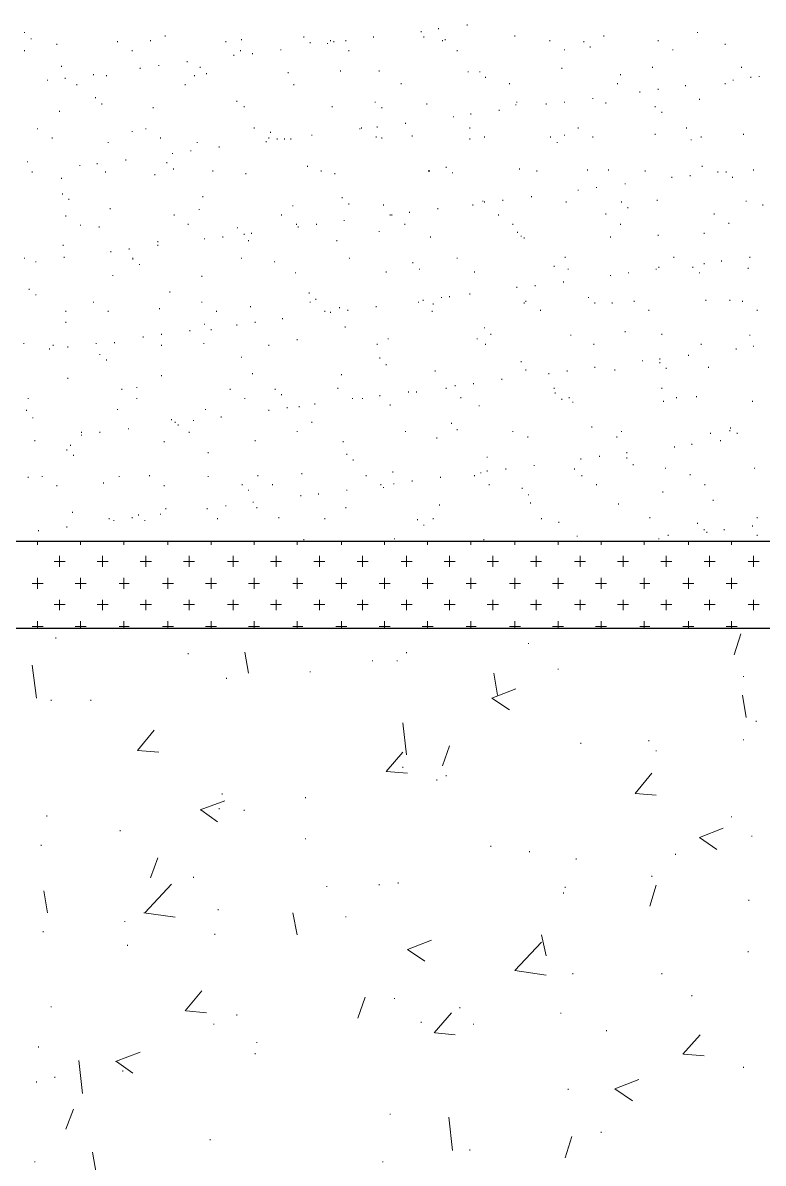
# Model space of a CAD drawing. Header units: millimetres. Extents: x 0.3 to 47.5, y 0.1 to 28.
# Drawn here: x 16.768 to 17.44, y 2.343 to 3.379 of the extents above; entities that cross this region are included whole.
import ezdxf

# ---------------------------------------------------------------- set-up
doc = ezdxf.new("R2010")
doc.units = ezdxf.units.MM
doc.layers.add('PDF _Geometria', color=7, linetype='Continuous')

msp = doc.modelspace()

# ---------------------------------------------------------------- linework, layer by layer
at = {"layer": 'PDF _Geometria', "lineweight": 25}
for points in [[(14.7325, 4.8766), (15.9325, 4.8766), (16.1683, 4.7407), (16.1683, 2.8291), (19.4575, 2.8291)], [(16.1683, 2.9082), (19.4575, 2.9082)]]:
    msp.add_lwpolyline(points, dxfattribs=at)
at = {"layer": 'PDF _Geometria', "lineweight": 9}
for points in [[(17.1717, 3.3766), (17.1717, 3.3774)], [(16.77, 3.3699), (16.77, 3.3707)], [(16.8975, 3.3666), (16.8975, 3.3674)], [(17.0233, 3.3657), (17.0233, 3.3666)], [(17.0867, 3.3657), (17.0867, 3.3666)], [(17.13, 3.3707), (17.13, 3.3716)], [(17.1325, 3.3657), (17.1325, 3.3666)], [(17.1458, 3.3732), (17.1458, 3.3741)], [(17.215, 3.3666), (17.215, 3.3674)], [(17.2958, 3.3666), (17.2958, 3.3674)], [(17.3808, 3.3699), (17.3808, 3.3707)], [(16.7758, 3.3641), (16.7758, 3.3649)], [(16.7992, 3.3591), (16.7992, 3.3599)], [(16.8542, 3.3616), (16.8542, 3.3624)], [(16.8842, 3.3624), (16.8842, 3.3632)], [(16.9525, 3.3616), (16.9525, 3.3624)], [(16.9667, 3.3632), (16.9667, 3.3641)], [(17.0292, 3.3607), (17.0292, 3.3616)], [(17.045, 3.3599), (17.045, 3.3607)], [(17.0475, 3.3624), (17.0475, 3.3632)], [(17.0508, 3.3616), (17.0508, 3.3624)], [(17.0617, 3.3624), (17.0617, 3.3632)], [(17.1492, 3.3624), (17.1492, 3.3632)], [(17.1517, 3.3632), (17.1517, 3.3641)], [(17.2467, 3.3624), (17.2467, 3.3632)], [(17.2775, 3.3616), (17.2775, 3.3624)], [(17.2833, 3.3566), (17.2833, 3.3574)], [(17.345, 3.3624), (17.345, 3.3632)], [(17.4058, 3.3591), (17.4058, 3.3599)], [(16.77, 3.3532), (16.77, 3.3541)], [(16.8675, 3.3532), (16.8675, 3.3541)], [(16.96, 3.3491), (16.96, 3.3499)], [(16.9658, 3.3532), (16.9658, 3.3541)], [(16.9767, 3.3507), (16.9767, 3.3516)], [(17.0025, 3.3541), (17.0025, 3.3549)], [(17.0642, 3.3532), (17.0642, 3.3541)], [(17.1625, 3.3532), (17.1625, 3.3541)], [(17.26, 3.3541), (17.26, 3.3549)], [(17.3583, 3.3541), (17.3583, 3.3549)], [(16.8033, 3.3391), (16.8033, 3.3399)], [(16.875, 3.3374), (16.875, 3.3382)], [(16.8917, 3.3399), (16.8917, 3.3407)], [(16.9175, 3.3432), (16.9175, 3.3441)], [(16.9292, 3.3382), (16.9292, 3.3391)], [(17.0567, 3.3349), (17.0567, 3.3357)], [(17.0917, 3.3349), (17.0917, 3.3357)], [(17.2575, 3.3374), (17.2575, 3.3382)], [(17.34, 3.3382), (17.34, 3.3391)], [(17.4208, 3.3382), (17.4208, 3.3391)], [(16.7908, 3.3266), (16.7908, 3.3274)], [(16.8067, 3.3282), (16.8067, 3.3291)], [(16.8325, 3.3316), (16.8325, 3.3324)], [(16.8442, 3.3307), (16.8442, 3.3316)], [(16.9242, 3.3307), (16.9242, 3.3316)], [(16.935, 3.3324), (16.935, 3.3332)], [(17.0092, 3.3332), (17.0092, 3.3341)], [(17.1725, 3.3341), (17.1725, 3.3349)], [(17.1833, 3.3341), (17.1833, 3.3349)], [(17.1883, 3.3291), (17.1883, 3.3299)], [(17.3108, 3.3316), (17.3108, 3.3324)], [(17.4133, 3.3266), (17.4133, 3.3274)], [(17.4292, 3.3291), (17.4292, 3.3299)], [(17.4367, 3.3299), (17.4367, 3.3307)], [(16.8175, 3.3224), (16.8175, 3.3232)], [(16.9158, 3.3224), (16.9158, 3.3232)], [(17.0142, 3.3224), (17.0142, 3.3232)], [(17.1117, 3.3232), (17.1117, 3.3241)], [(17.21, 3.3232), (17.21, 3.3241)], [(17.3083, 3.3232), (17.3083, 3.3241)], [(17.3283, 3.3157), (17.3283, 3.3166)], [(17.345, 3.3182), (17.345, 3.3191)], [(17.37, 3.3216), (17.37, 3.3224)], [(17.4058, 3.3232), (17.4058, 3.3241)], [(16.8342, 3.3107), (16.8342, 3.3116)], [(16.84, 3.3049), (16.84, 3.3057)], [(16.9625, 3.3074), (16.9625, 3.3082)], [(17.0883, 3.3066), (17.0883, 3.3074)], [(17.135, 3.3049), (17.135, 3.3057)], [(17.2158, 3.3041), (17.2158, 3.3049)], [(17.2167, 3.3066), (17.2167, 3.3074)], [(17.2433, 3.3049), (17.2433, 3.3057)], [(17.26, 3.3066), (17.26, 3.3074)], [(17.2858, 3.3099), (17.2858, 3.3107)], [(17.2975, 3.3057), (17.2975, 3.3066)], [(17.3825, 3.3091), (17.3825, 3.3099)], [(16.8017, 3.2982), (16.8017, 3.2991)], [(16.8867, 3.3016), (16.8867, 3.3024)], [(16.9692, 3.3024), (16.9692, 3.3032)], [(17.0492, 3.3024), (17.0492, 3.3032)], [(17.0942, 3.3016), (17.0942, 3.3024)], [(17.1592, 3.2932), (17.1592, 3.2941)], [(17.175, 3.2957), (17.175, 3.2966)], [(17.2008, 3.2991), (17.2008, 3.2999)], [(17.3425, 3.3024), (17.3425, 3.3032)], [(17.3483, 3.2974), (17.3483, 3.2982)], [(16.9783, 3.2832), (16.9783, 3.2841)], [(17.0758, 3.2832), (17.0758, 3.2841)], [(17.09, 3.2841), (17.09, 3.2849)], [(17.1158, 3.2874), (17.1158, 3.2882)], [(17.1742, 3.2832), (17.1742, 3.2841)], [(17.2725, 3.2832), (17.2725, 3.2841)], [(17.3708, 3.2832), (17.3708, 3.2841)], [(16.7817, 3.2824), (16.7817, 3.2832)], [(16.795, 3.2741), (16.795, 3.2749)], [(16.8675, 3.2799), (16.8675, 3.2807)], [(16.88, 3.2824), (16.88, 3.2832)], [(16.8933, 3.2741), (16.8933, 3.2749)], [(16.9917, 3.2741), (16.9917, 3.2749)], [(16.9933, 3.2791), (16.9933, 3.2799)], [(16.9992, 3.2732), (16.9992, 3.2741)], [(17.0058, 3.2732), (17.0058, 3.2741)], [(17.0117, 3.2732), (17.0117, 3.2741)], [(17.0308, 3.2766), (17.0308, 3.2774)], [(17.0742, 3.2824), (17.0742, 3.2832)], [(17.0892, 3.2749), (17.0892, 3.2757)], [(17.0942, 3.2741), (17.0942, 3.2749)], [(17.1217, 3.2757), (17.1217, 3.2766)], [(17.1742, 3.2732), (17.1742, 3.2741)], [(17.1875, 3.2749), (17.1875, 3.2757)], [(17.2475, 3.2749), (17.2475, 3.2757)], [(17.26, 3.2766), (17.26, 3.2774)], [(17.2858, 3.2749), (17.2858, 3.2757)], [(17.3425, 3.2774), (17.3425, 3.2782)], [(17.3842, 3.2749), (17.3842, 3.2757)], [(17.4225, 3.2774), (17.4225, 3.2782)], [(16.8458, 3.2699), (16.8458, 3.2707)], [(16.9208, 3.2624), (16.9208, 3.2632)], [(16.9267, 3.2699), (16.9267, 3.2707)], [(16.9467, 3.2657), (16.9467, 3.2666)], [(16.9892, 3.2707), (16.9892, 3.2716)], [(17.2533, 3.2699), (17.2533, 3.2707)], [(17.375, 3.2724), (17.375, 3.2732)], [(16.7725, 3.2524), (16.7725, 3.2532)], [(16.8617, 3.2541), (16.8617, 3.2549)], [(16.9042, 3.2599), (16.9042, 3.2607)], [(16.7767, 3.2432), (16.7767, 3.2441)], [(16.82, 3.2491), (16.82, 3.2499)], [(16.8358, 3.2507), (16.8358, 3.2516)], [(16.8433, 3.2432), (16.8433, 3.2441)], [(16.8992, 3.2516), (16.8992, 3.2524)], [(16.905, 3.2457), (16.905, 3.2466)], [(16.9408, 3.2441), (16.9408, 3.2449)], [(16.9708, 3.2416), (16.9708, 3.2424)], [(17.0267, 3.2482), (17.0267, 3.2491)], [(17.0392, 3.2441), (17.0392, 3.2449)], [(17.0517, 3.2416), (17.0517, 3.2424)], [(17.1367, 3.2441), (17.1367, 3.2449)], [(17.1375, 3.2441), (17.1375, 3.2449)], [(17.1525, 3.2474), (17.1525, 3.2482)], [(17.1583, 3.2424), (17.1583, 3.2432)], [(17.2192, 3.2457), (17.2192, 3.2466)], [(17.235, 3.2441), (17.235, 3.2449)], [(17.2808, 3.2449), (17.2808, 3.2457)], [(17.3, 3.2449), (17.3, 3.2457)], [(17.3333, 3.2441), (17.3333, 3.2449)], [(17.385, 3.2482), (17.385, 3.2491)], [(17.3992, 3.2432), (17.3992, 3.2441)], [(17.4067, 3.2432), (17.4067, 3.2441)], [(17.4317, 3.2449), (17.4317, 3.2457)], [(16.8033, 3.2374), (16.8033, 3.2382)], [(16.8883, 3.2407), (16.8883, 3.2416)], [(17.315, 3.2324), (17.315, 3.2332)], [(17.3575, 3.2382), (17.3575, 3.2391)], [(17.3742, 3.2399), (17.3742, 3.2407)], [(17.4125, 3.2382), (17.4125, 3.2391)], [(16.8042, 3.2232), (16.8042, 3.2241)], [(16.9317, 3.2207), (16.9317, 3.2216)], [(17.23, 3.2207), (17.23, 3.2216)], [(17.2725, 3.2266), (17.2725, 3.2274)], [(17.2892, 3.2291), (17.2892, 3.2299)], [(16.81, 3.2182), (16.81, 3.2191)], [(17.0133, 3.2124), (17.0133, 3.2132)], [(17.0583, 3.2199), (17.0583, 3.2207)], [(17.0642, 3.2141), (17.0642, 3.2149)], [(17.0958, 3.2132), (17.0958, 3.2141)], [(17.1767, 3.2132), (17.1767, 3.2141)], [(17.1858, 3.2166), (17.1858, 3.2174)], [(17.1875, 3.2157), (17.1875, 3.2166)], [(17.2042, 3.2174), (17.2042, 3.2182)], [(17.2617, 3.2157), (17.2617, 3.2166)], [(17.3117, 3.2157), (17.3117, 3.2166)], [(17.3175, 3.2107), (17.3175, 3.2116)], [(17.3442, 3.2174), (17.3442, 3.2182)], [(17.425, 3.2166), (17.425, 3.2174)], [(17.44, 3.2132), (17.44, 3.2141)], [(16.8075, 3.2032), (16.8075, 3.2041)], [(16.8475, 3.2099), (16.8475, 3.2107)], [(16.9058, 3.2041), (16.9058, 3.2049)], [(16.9283, 3.2091), (16.9283, 3.2099)], [(17.0033, 3.2041), (17.0033, 3.2049)], [(17.1017, 3.2041), (17.1017, 3.2049)], [(17.1033, 3.2041), (17.1033, 3.2049)], [(17.1192, 3.2066), (17.1192, 3.2074)], [(17.145, 3.2099), (17.145, 3.2107)], [(17.2, 3.2041), (17.2, 3.2049)], [(17.2975, 3.2049), (17.2975, 3.2057)], [(17.3958, 3.2049), (17.3958, 3.2057)], [(16.8208, 3.1949), (16.8208, 3.1957)], [(16.8375, 3.1932), (16.8375, 3.1941)], [(16.9183, 3.1957), (16.9183, 3.1966)], [(16.9633, 3.1924), (16.9633, 3.1932)], [(17.0167, 3.1957), (17.0167, 3.1966)], [(17.0183, 3.1932), (17.0183, 3.1941)], [(17.035, 3.1957), (17.035, 3.1966)], [(17.06, 3.1991), (17.06, 3.1999)], [(17.115, 3.1957), (17.115, 3.1966)], [(17.2133, 3.1957), (17.2133, 3.1966)], [(17.3108, 3.1957), (17.3108, 3.1966)], [(17.4092, 3.1966), (17.4092, 3.1974)], [(16.8908, 3.1799), (16.8908, 3.1807)], [(16.9333, 3.1824), (16.9333, 3.1832)], [(16.95, 3.1841), (16.95, 3.1849)], [(16.9692, 3.1866), (16.9692, 3.1874)], [(16.9733, 3.1807), (16.9733, 3.1816)], [(16.9758, 3.1874), (16.9758, 3.1882)], [(17.0533, 3.1807), (17.0533, 3.1816)], [(17.0917, 3.1891), (17.0917, 3.1899)], [(17.1383, 3.1841), (17.1383, 3.1849)], [(17.2175, 3.1882), (17.2175, 3.1891)], [(17.2208, 3.1849), (17.2208, 3.1857)], [(17.2233, 3.1832), (17.2233, 3.1841)], [(17.3017, 3.1841), (17.3017, 3.1849)], [(17.345, 3.1857), (17.345, 3.1866)], [(17.3867, 3.1874), (17.3867, 3.1882)], [(16.805, 3.1766), (16.805, 3.1774)], [(16.8483, 3.1707), (16.8483, 3.1716)], [(16.865, 3.1732), (16.865, 3.1741)], [(16.8908, 3.1766), (16.8908, 3.1774)], [(16.77, 3.1649), (16.77, 3.1657)], [(16.78, 3.1616), (16.78, 3.1624)], [(16.8058, 3.1657), (16.8058, 3.1666)], [(16.8683, 3.1641), (16.8683, 3.1649), (16.8683, 3.1657)], [(16.8742, 3.1591), (16.8742, 3.1599)], [(16.9667, 3.1649), (16.9667, 3.1657)], [(16.9967, 3.1616), (16.9967, 3.1624)], [(17.065, 3.1649), (17.065, 3.1657)], [(17.1225, 3.1607), (17.1225, 3.1616)], [(17.1625, 3.1649), (17.1625, 3.1657)], [(17.2608, 3.1657), (17.2608, 3.1666)], [(17.3592, 3.1657), (17.3592, 3.1666)], [(17.3867, 3.1599), (17.3867, 3.1607)], [(17.4025, 3.1624), (17.4025, 3.1632)], [(17.4283, 3.1657), (17.4283, 3.1666)], [(16.85, 3.1491), (16.85, 3.1499)], [(16.9308, 3.1482), (16.9308, 3.1491)], [(17.0158, 3.1516), (17.0158, 3.1524)], [(17.0983, 3.1524), (17.0983, 3.1532)], [(17.1283, 3.1549), (17.1283, 3.1557)], [(17.1783, 3.1524), (17.1783, 3.1532)], [(17.2508, 3.1574), (17.2508, 3.1582)], [(17.2633, 3.1549), (17.2633, 3.1557)], [(17.3017, 3.1491), (17.3017, 3.1499)], [(17.3183, 3.1516), (17.3183, 3.1524)], [(17.3433, 3.1549), (17.3433, 3.1557)], [(17.3458, 3.1566), (17.3458, 3.1574)], [(17.3767, 3.1566), (17.3767, 3.1574)], [(17.3825, 3.1516), (17.3825, 3.1524)], [(17.4267, 3.1557), (17.4267, 3.1566)], [(17.2167, 3.1382), (17.2167, 3.1391)], [(17.2333, 3.1399), (17.2333, 3.1407)], [(17.2592, 3.1432), (17.2592, 3.1441)], [(16.7742, 3.1366), (16.7742, 3.1374)], [(16.78, 3.1316), (16.78, 3.1324)], [(16.9017, 3.1341), (16.9017, 3.1349)], [(17.0283, 3.1332), (17.0283, 3.1341)], [(17.0342, 3.1274), (17.0342, 3.1282)], [(17.1483, 3.1291), (17.1483, 3.1299)], [(17.1558, 3.1299), (17.1558, 3.1307)], [(17.1742, 3.1324), (17.1742, 3.1332)], [(17.2817, 3.1291), (17.2817, 3.1299)], [(16.8325, 3.1249), (16.8325, 3.1257)], [(16.8925, 3.1191), (16.8925, 3.1199)], [(16.9308, 3.1249), (16.9308, 3.1257)], [(16.975, 3.1207), (16.975, 3.1216)], [(17.0292, 3.1249), (17.0292, 3.1257)], [(17.0558, 3.1199), (17.0558, 3.1207)], [(17.0633, 3.1174), (17.0633, 3.1182)], [(17.0892, 3.1207), (17.0892, 3.1216)], [(17.1275, 3.1249), (17.1275, 3.1257)], [(17.1317, 3.1266), (17.1317, 3.1274)], [(17.1408, 3.1232), (17.1408, 3.1241)], [(17.2233, 3.1241), (17.2233, 3.1249)], [(17.225, 3.1257), (17.225, 3.1266)], [(17.2383, 3.1174), (17.2383, 3.1182)], [(17.2875, 3.1241), (17.2875, 3.1249)], [(17.3033, 3.1241), (17.3033, 3.1249)], [(17.3233, 3.1257), (17.3233, 3.1266)], [(17.3367, 3.1174), (17.3367, 3.1182)], [(17.3883, 3.1266), (17.3883, 3.1274)], [(17.41, 3.1266), (17.41, 3.1274)], [(17.4217, 3.1257), (17.4217, 3.1266)], [(17.435, 3.1174), (17.435, 3.1182)], [(16.8075, 3.1166), (16.8075, 3.1174)], [(16.8458, 3.1166), (16.8458, 3.1174)], [(16.9442, 3.1166), (16.9442, 3.1174)], [(17.0042, 3.1099), (17.0042, 3.1107)], [(17.0425, 3.1166), (17.0425, 3.1174)], [(17.0475, 3.1157), (17.0475, 3.1166)], [(17.14, 3.1166), (17.14, 3.1174)], [(16.8075, 3.1066), (16.8075, 3.1074)], [(16.92, 3.0991), (16.92, 3.0999)], [(16.9333, 3.1049), (16.9333, 3.1057)], [(16.9392, 3.0999), (16.9392, 3.1007)], [(16.9625, 3.1041), (16.9625, 3.1049)], [(16.9792, 3.1066), (16.9792, 3.1074)], [(17.0608, 3.1024), (17.0608, 3.1032)], [(17.1875, 3.1016), (17.1875, 3.1024)], [(17.315, 3.0982), (17.315, 3.0991)], [(16.7692, 3.0874), (16.7692, 3.0882)], [(16.835, 3.0874), (16.835, 3.0882)], [(16.8517, 3.0882), (16.8517, 3.0891)], [(16.8775, 3.0932), (16.8775, 3.0941)], [(16.8942, 3.0957), (16.8942, 3.0966)], [(16.9325, 3.0874), (16.9325, 3.0882)], [(17.0175, 3.0907), (17.0175, 3.0916)], [(17.09, 3.0866), (17.09, 3.0874)], [(17.1, 3.0916), (17.1, 3.0924)], [(17.1808, 3.0916), (17.1808, 3.0924)], [(17.1883, 3.0866), (17.1883, 3.0874)], [(17.1933, 3.0957), (17.1933, 3.0966)], [(17.2658, 3.0949), (17.2658, 3.0957)], [(17.2867, 3.0866), (17.2867, 3.0874)], [(17.3483, 3.0957), (17.3483, 3.0966)], [(17.3842, 3.0866), (17.3842, 3.0874)], [(17.4283, 3.0949), (17.4283, 3.0957)], [(16.7925, 3.0824), (16.7925, 3.0832)], [(16.7958, 3.0857), (16.7958, 3.0866)], [(16.8092, 3.0841), (16.8092, 3.0849)], [(16.8383, 3.0774), (16.8383, 3.0782)], [(16.8942, 3.0857), (16.8942, 3.0866)], [(16.9917, 3.0857), (16.9917, 3.0866)], [(17.3725, 3.0766), (17.3725, 3.0774)], [(17.4158, 3.0824), (17.4158, 3.0832)], [(17.4317, 3.0849), (17.4317, 3.0857)], [(16.8442, 3.0724), (16.8442, 3.0732)], [(16.9667, 3.0749), (16.9667, 3.0757)], [(17.0925, 3.0741), (17.0925, 3.0749)], [(17.0983, 3.0682), (17.0983, 3.0691)], [(17.2208, 3.0707), (17.2208, 3.0716)], [(17.2875, 3.0657), (17.2875, 3.0666)], [(17.3308, 3.0716), (17.3308, 3.0724)], [(17.3467, 3.0732), (17.3467, 3.0741)], [(17.3467, 3.0699), (17.3467, 3.0707)], [(17.3908, 3.0657), (17.3908, 3.0666)], [(16.8092, 3.0557), (16.8092, 3.0566)], [(16.8942, 3.0582), (16.8942, 3.0591)], [(16.9767, 3.0599), (16.9767, 3.0607)], [(17.0575, 3.0591), (17.0575, 3.0599)], [(17.1425, 3.0624), (17.1425, 3.0632)], [(17.2033, 3.0549), (17.2033, 3.0557)], [(17.225, 3.0632), (17.225, 3.0641)], [(17.2458, 3.0599), (17.2458, 3.0607)], [(17.2625, 3.0624), (17.2625, 3.0632)], [(17.3058, 3.0632), (17.3058, 3.0641)], [(17.3525, 3.0649), (17.3525, 3.0657)], [(16.8583, 3.0457), (16.8583, 3.0466)], [(16.8717, 3.0474), (16.8717, 3.0482)], [(16.9567, 3.0457), (16.9567, 3.0466)], [(16.9975, 3.0457), (16.9975, 3.0466)], [(17.0542, 3.0466), (17.0542, 3.0474)], [(17.1525, 3.0466), (17.1525, 3.0474)], [(17.1608, 3.0491), (17.1608, 3.0499)], [(17.1775, 3.0507), (17.1775, 3.0516)], [(17.2508, 3.0466), (17.2508, 3.0474)], [(17.3483, 3.0466), (17.3483, 3.0474)], [(16.7733, 3.0374), (16.7733, 3.0382)], [(16.8717, 3.0374), (16.8717, 3.0382)], [(16.97, 3.0374), (16.97, 3.0382)], [(17.0033, 3.0407), (17.0033, 3.0416)], [(17.0675, 3.0374), (17.0675, 3.0382)], [(17.0767, 3.0374), (17.0767, 3.0382)], [(17.0925, 3.0399), (17.0925, 3.0407)], [(17.1183, 3.0432), (17.1183, 3.0441)], [(17.1258, 3.0432), (17.1258, 3.0441)], [(17.1658, 3.0382), (17.1658, 3.0391)], [(17.2517, 3.0424), (17.2517, 3.0432)], [(17.2575, 3.0366), (17.2575, 3.0374)], [(17.2642, 3.0382), (17.2642, 3.0391)], [(17.35, 3.0349), (17.35, 3.0357)], [(17.3617, 3.0382), (17.3617, 3.0391)], [(17.38, 3.0391), (17.38, 3.0399)], [(17.4308, 3.0349), (17.4308, 3.0357)], [(16.7717, 3.0266), (16.7717, 3.0274)], [(16.8542, 3.0274), (16.8542, 3.0282)], [(16.9342, 3.0274), (16.9342, 3.0282)], [(16.9917, 3.0266), (16.9917, 3.0274)], [(17.0083, 3.0291), (17.0083, 3.0299)], [(17.0192, 3.0299), (17.0192, 3.0307)], [(17.0333, 3.0324), (17.0333, 3.0332)], [(17.1017, 3.0316), (17.1017, 3.0324)], [(17.1825, 3.0307), (17.1825, 3.0316)], [(17.2675, 3.0341), (17.2675, 3.0349)], [(16.7775, 3.0199), (16.7775, 3.0207)], [(16.9033, 3.0182), (16.9033, 3.0191)], [(16.9067, 3.0157), (16.9067, 3.0166)], [(16.9233, 3.0174), (16.9233, 3.0182)], [(16.9483, 3.0207), (16.9483, 3.0216)], [(17.0308, 3.0157), (17.0308, 3.0166)], [(17.1575, 3.0149), (17.1575, 3.0157)], [(16.8217, 3.0066), (16.8217, 3.0074)], [(16.8217, 3.0041), (16.8217, 3.0049)], [(16.8383, 3.0066), (16.8383, 3.0074)], [(16.8642, 3.0099), (16.8642, 3.0107)], [(16.9092, 3.0132), (16.9092, 3.0141)], [(16.9192, 3.0066), (16.9192, 3.0074)], [(17.0175, 3.0074), (17.0175, 3.0082)], [(17.1158, 3.0074), (17.1158, 3.0082)], [(17.1625, 3.0091), (17.1625, 3.0099)], [(17.2133, 3.0074), (17.2133, 3.0082)], [(17.285, 3.0116), (17.285, 3.0124)], [(17.3117, 3.0074), (17.3117, 3.0082)], [(17.3925, 3.0057), (17.3925, 3.0066)], [(17.41, 3.0082), (17.41, 3.0091)], [(17.4108, 3.0107), (17.4108, 3.0116)], [(17.4167, 3.0057), (17.4167, 3.0066)], [(16.7792, 2.9991), (16.7792, 2.9999)], [(16.8117, 2.9949), (16.8117, 2.9957)], [(16.8967, 2.9982), (16.8967, 2.9991)], [(16.9792, 2.9991), (16.9792, 2.9999)], [(17.0592, 2.9982), (17.0592, 2.9991)], [(17.1442, 3.0016), (17.1442, 3.0024)], [(17.2267, 3.0024), (17.2267, 3.0032)], [(17.3075, 3.0024), (17.3075, 3.0032)], [(17.36, 2.9932), (17.36, 2.9941)], [(17.3758, 2.9957), (17.3758, 2.9966)], [(17.4017, 2.9991), (17.4017, 2.9999)], [(16.8083, 2.9907), (16.8083, 2.9916)], [(16.8142, 2.9857), (16.8142, 2.9866)], [(16.9367, 2.9882), (16.9367, 2.9891)], [(17.0625, 2.9866), (17.0625, 2.9874)], [(17.19, 2.9841), (17.19, 2.9849)], [(17.275, 2.9824), (17.275, 2.9832)], [(17.2917, 2.9849), (17.2917, 2.9857)], [(17.3167, 2.9882), (17.3167, 2.9891)], [(17.3167, 2.9832), (17.3167, 2.9841)], [(17.0683, 2.9816), (17.0683, 2.9824)], [(17.2067, 2.9732), (17.2067, 2.9741)], [(17.2325, 2.9766), (17.2325, 2.9774)], [(17.2692, 2.9732), (17.2692, 2.9741)], [(17.3225, 2.9774), (17.3225, 2.9782)], [(17.3517, 2.9741), (17.3517, 2.9749)], [(17.4325, 2.9741), (17.4325, 2.9749)], [(16.7733, 2.9657), (16.7733, 2.9666)], [(16.7858, 2.9666), (16.7858, 2.9674)], [(16.8558, 2.9666), (16.8558, 2.9674)], [(16.8833, 2.9674), (16.8833, 2.9682)], [(16.9367, 2.9666), (16.9367, 2.9674)], [(16.9817, 2.9674), (16.9817, 2.9682)], [(17.0217, 2.9691), (17.0217, 2.9699)], [(17.08, 2.9674), (17.08, 2.9682)], [(17.1042, 2.9707), (17.1042, 2.9716)], [(17.1217, 2.9624), (17.1217, 2.9632)], [(17.1475, 2.9657), (17.1475, 2.9666)], [(17.1783, 2.9674), (17.1783, 2.9682)], [(17.1842, 2.9699), (17.1842, 2.9707)], [(17.19, 2.9716), (17.19, 2.9724)], [(17.2758, 2.9674), (17.2758, 2.9682)], [(17.3742, 2.9682), (17.3742, 2.9691)], [(16.7992, 2.9582), (16.7992, 2.9591)], [(16.8417, 2.9607), (16.8417, 2.9616)], [(16.8967, 2.9582), (16.8967, 2.9591)], [(16.9675, 2.9591), (16.9675, 2.9599)], [(16.9733, 2.9541), (16.9733, 2.9549)], [(16.995, 2.9591), (16.995, 2.9599)], [(17.0625, 2.9541), (17.0625, 2.9549)], [(17.0933, 2.9591), (17.0933, 2.9599)], [(17.0958, 2.9566), (17.0958, 2.9574)], [(17.105, 2.9599), (17.105, 2.9607)], [(17.1917, 2.9591), (17.1917, 2.9599)], [(17.2217, 2.9557), (17.2217, 2.9566)], [(17.2892, 2.9591), (17.2892, 2.9599)], [(17.3492, 2.9524), (17.3492, 2.9532)], [(17.3875, 2.9591), (17.3875, 2.9599)], [(16.9775, 2.9432), (16.9775, 2.9441)], [(17.0208, 2.9491), (17.0208, 2.9499)], [(17.0367, 2.9507), (17.0367, 2.9516)], [(17.2275, 2.9499), (17.2275, 2.9507)], [(17.2292, 2.9424), (17.2292, 2.9432)], [(17.3092, 2.9416), (17.3092, 2.9424)], [(17.395, 2.9449), (17.395, 2.9457)], [(16.8133, 2.9341), (16.8133, 2.9349)], [(16.8733, 2.9316), (16.8733, 2.9324)], [(16.8933, 2.9324), (16.8933, 2.9332)], [(16.8983, 2.9374), (16.8983, 2.9382)], [(16.9358, 2.9374), (16.9358, 2.9382)], [(16.9525, 2.9399), (16.9525, 2.9407)], [(16.9808, 2.9382), (16.9808, 2.9391)], [(17.0617, 2.9382), (17.0617, 2.9391)], [(17.1467, 2.9407), (17.1467, 2.9416)], [(16.8083, 2.9207), (16.8083, 2.9216)], [(16.8467, 2.9282), (16.8467, 2.9291)], [(16.8508, 2.9266), (16.8508, 2.9274)], [(16.8675, 2.9291), (16.8675, 2.9299)], [(16.8792, 2.9266), (16.8792, 2.9274)], [(16.945, 2.9282), (16.945, 2.9291)], [(17.0008, 2.9291), (17.0008, 2.9299)], [(17.0425, 2.9282), (17.0425, 2.9291)], [(17.1267, 2.9274), (17.1267, 2.9282)], [(17.1325, 2.9224), (17.1325, 2.9232)], [(17.1408, 2.9282), (17.1408, 2.9291)], [(17.2392, 2.9282), (17.2392, 2.9291)], [(17.255, 2.9249), (17.255, 2.9257)], [(17.3375, 2.9291), (17.3375, 2.9299)], [(17.3808, 2.9241), (17.3808, 2.9249)], [(17.4308, 2.9216), (17.4308, 2.9224)], [(17.435, 2.9291), (17.435, 2.9299)], [(16.7825, 2.9174), (16.7825, 2.9182)], [(17.1058, 2.9099), (17.1058, 2.9107)], [(17.2717, 2.9124), (17.2717, 2.9132)], [(17.3458, 2.9099), (17.3458, 2.9107)], [(17.3542, 2.9132), (17.3542, 2.9141)], [(17.3867, 2.9182), (17.3867, 2.9191)], [(17.3892, 2.9157), (17.3892, 2.9166)], [(17.405, 2.9182), (17.405, 2.9191)], [(17.435, 2.9132), (17.435, 2.9141)], [(16.7817, 2.9049), (16.7817, 2.9082)], [(16.8208, 2.9049), (16.8208, 2.9082)], [(16.86, 2.9049), (16.86, 2.9082)], [(16.9, 2.9049), (16.9, 2.9082)], [(16.9392, 2.9049), (16.9392, 2.9082)], [(16.9783, 2.9049), (16.9783, 2.9082)], [(17.0175, 2.9049), (17.0175, 2.9082)], [(17.0233, 2.9091), (17.0233, 2.9099)], [(17.0575, 2.9049), (17.0575, 2.9082)], [(17.0967, 2.9049), (17.0967, 2.9082)], [(17.1358, 2.9049), (17.1358, 2.9082)], [(17.175, 2.9049), (17.175, 2.9082)], [(17.1867, 2.9091), (17.1867, 2.9099)], [(17.215, 2.9049), (17.215, 2.9082)], [(17.2542, 2.9049), (17.2542, 2.9082)], [(17.2933, 2.9049), (17.2933, 2.9082)], [(17.3325, 2.9049), (17.3325, 2.9082)], [(17.3725, 2.9049), (17.3725, 2.9082)], [(17.4117, 2.9049), (17.4117, 2.9082)], [(16.8017, 2.8849), (16.8017, 2.8949)], [(16.8408, 2.8849), (16.8408, 2.8949)], [(16.88, 2.8849), (16.88, 2.8949)], [(16.9192, 2.8849), (16.9192, 2.8949)], [(16.9592, 2.8849), (16.9592, 2.8949)], [(16.9983, 2.8849), (16.9983, 2.8949)], [(17.0375, 2.8849), (17.0375, 2.8949)], [(17.0767, 2.8849), (17.0767, 2.8949)], [(17.1167, 2.8849), (17.1167, 2.8949)], [(17.1558, 2.8849), (17.1558, 2.8949)], [(17.195, 2.8849), (17.195, 2.8949)], [(17.2342, 2.8849), (17.2342, 2.8949)], [(17.2742, 2.8849), (17.2742, 2.8949)], [(17.3133, 2.8849), (17.3133, 2.8949)], [(17.3525, 2.8849), (17.3525, 2.8949)], [(17.3917, 2.8849), (17.3917, 2.8949)], [(17.4317, 2.8849), (17.4317, 2.8949)], [(16.7967, 2.8899), (16.8067, 2.8899)], [(16.8358, 2.8899), (16.8458, 2.8899)], [(16.875, 2.8899), (16.885, 2.8899)], [(16.9142, 2.8899), (16.9242, 2.8899)], [(16.9542, 2.8899), (16.9642, 2.8899)], [(16.9933, 2.8899), (17.0033, 2.8899)], [(17.0325, 2.8899), (17.0425, 2.8899)], [(17.0717, 2.8899), (17.0817, 2.8899)], [(17.1117, 2.8899), (17.1217, 2.8899)], [(17.1508, 2.8899), (17.1608, 2.8899)], [(17.19, 2.8899), (17.2, 2.8899)], [(17.2292, 2.8899), (17.2392, 2.8899)], [(17.2692, 2.8899), (17.2792, 2.8899)], [(17.3083, 2.8899), (17.3183, 2.8899)], [(17.3475, 2.8899), (17.3575, 2.8899)], [(17.3867, 2.8899), (17.3967, 2.8899)], [(17.4267, 2.8899), (17.4367, 2.8899)], [(16.7767, 2.8699), (16.7867, 2.8699)], [(16.7817, 2.8649), (16.7817, 2.8749)], [(16.8158, 2.8699), (16.8258, 2.8699)], [(16.8208, 2.8649), (16.8208, 2.8749)], [(16.8558, 2.8699), (16.865, 2.8699)], [(16.86, 2.8649), (16.86, 2.8749)], [(16.895, 2.8699), (16.905, 2.8699)], [(16.9, 2.8649), (16.9, 2.8749)], [(16.9342, 2.8699), (16.9442, 2.8699)], [(16.9392, 2.8649), (16.9392, 2.8749)], [(16.9733, 2.8699), (16.9833, 2.8699)], [(16.9783, 2.8649), (16.9783, 2.8749)], [(17.0133, 2.8699), (17.0225, 2.8699)], [(17.0175, 2.8649), (17.0175, 2.8749)], [(17.0525, 2.8699), (17.0625, 2.8699)], [(17.0575, 2.8649), (17.0575, 2.8749)], [(17.0917, 2.8699), (17.1017, 2.8699)], [(17.0967, 2.8649), (17.0967, 2.8749)], [(17.1308, 2.8699), (17.1408, 2.8699)], [(17.1358, 2.8649), (17.1358, 2.8749)], [(17.1708, 2.8699), (17.18, 2.8699)], [(17.175, 2.8649), (17.175, 2.8749)], [(17.21, 2.8699), (17.22, 2.8699)], [(17.215, 2.8649), (17.215, 2.8749)], [(17.2492, 2.8699), (17.2592, 2.8699)], [(17.2542, 2.8649), (17.2542, 2.8749)], [(17.2883, 2.8699), (17.2983, 2.8699)], [(17.2933, 2.8649), (17.2933, 2.8749)], [(17.3283, 2.8699), (17.3375, 2.8699)], [(17.3325, 2.8649), (17.3325, 2.8749)], [(17.3675, 2.8699), (17.3775, 2.8699)], [(17.3725, 2.8649), (17.3725, 2.8749)], [(17.4067, 2.8699), (17.4167, 2.8699)], [(17.4117, 2.8649), (17.4117, 2.8749)], [(16.7967, 2.8507), (16.8067, 2.8507)], [(16.8017, 2.8457), (16.8017, 2.8549)], [(16.8358, 2.8507), (16.8458, 2.8507)], [(16.8408, 2.8457), (16.8408, 2.8549)], [(16.875, 2.8507), (16.885, 2.8507)], [(16.88, 2.8457), (16.88, 2.8549)], [(16.9142, 2.8507), (16.9242, 2.8507)], [(16.9192, 2.8457), (16.9192, 2.8549)], [(16.9542, 2.8507), (16.9642, 2.8507)], [(16.9592, 2.8457), (16.9592, 2.8549)], [(16.9933, 2.8507), (17.0033, 2.8507)], [(16.9983, 2.8457), (16.9983, 2.8549)], [(17.0325, 2.8507), (17.0425, 2.8507)], [(17.0375, 2.8457), (17.0375, 2.8549)], [(17.0717, 2.8507), (17.0817, 2.8507)], [(17.0767, 2.8457), (17.0767, 2.8549)], [(17.1117, 2.8507), (17.1217, 2.8507)], [(17.1167, 2.8457), (17.1167, 2.8549)], [(17.1508, 2.8507), (17.1608, 2.8507)], [(17.1558, 2.8457), (17.1558, 2.8549)], [(17.19, 2.8507), (17.2, 2.8507)], [(17.195, 2.8457), (17.195, 2.8549)], [(17.2292, 2.8507), (17.2392, 2.8507)], [(17.2342, 2.8457), (17.2342, 2.8549)], [(17.2692, 2.8507), (17.2792, 2.8507)], [(17.2742, 2.8457), (17.2742, 2.8549)], [(17.3083, 2.8507), (17.3183, 2.8507)], [(17.3133, 2.8457), (17.3133, 2.8549)], [(17.3475, 2.8507), (17.3575, 2.8507)], [(17.3525, 2.8457), (17.3525, 2.8549)], [(17.3867, 2.8507), (17.3967, 2.8507)], [(17.3917, 2.8457), (17.3917, 2.8549)], [(17.4267, 2.8507), (17.4367, 2.8507)], [(17.4317, 2.8457), (17.4317, 2.8549)], [(16.7767, 2.8307), (16.7867, 2.8307)], [(16.7817, 2.8291), (16.7817, 2.8357)], [(16.8158, 2.8307), (16.8258, 2.8307)], [(16.8208, 2.8291), (16.8208, 2.8357)], [(16.8558, 2.8307), (16.865, 2.8307)], [(16.86, 2.8291), (16.86, 2.8357)], [(16.895, 2.8307), (16.905, 2.8307)], [(16.9, 2.8291), (16.9, 2.8357)], [(16.9342, 2.8307), (16.9442, 2.8307)], [(16.9392, 2.8291), (16.9392, 2.8357)], [(16.9733, 2.8307), (16.9833, 2.8307)], [(16.9783, 2.8291), (16.9783, 2.8357)], [(17.0133, 2.8307), (17.0225, 2.8307)], [(17.0175, 2.8291), (17.0175, 2.8357)], [(17.0525, 2.8307), (17.0625, 2.8307)], [(17.0575, 2.8291), (17.0575, 2.8357)], [(17.0917, 2.8307), (17.1017, 2.8307)], [(17.0967, 2.8291), (17.0967, 2.8357)], [(17.1308, 2.8307), (17.1408, 2.8307)], [(17.1358, 2.8291), (17.1358, 2.8357)], [(17.1708, 2.8307), (17.18, 2.8307)], [(17.175, 2.8291), (17.175, 2.8357)], [(17.21, 2.8307), (17.22, 2.8307)], [(17.215, 2.8291), (17.215, 2.8357)], [(17.2492, 2.8307), (17.2592, 2.8307)], [(17.2542, 2.8291), (17.2542, 2.8357)], [(17.2883, 2.8307), (17.2983, 2.8307)], [(17.2933, 2.8291), (17.2933, 2.8357)], [(17.3283, 2.8307), (17.3375, 2.8307)], [(17.3325, 2.8291), (17.3325, 2.8357)], [(17.3675, 2.8307), (17.3775, 2.8307)], [(17.3725, 2.8291), (17.3725, 2.8357)], [(17.4067, 2.8307), (17.4167, 2.8307)], [(17.4117, 2.8291), (17.4117, 2.8357)], [(16.7983, 2.8199), (16.7983, 2.8207)], [(17.4142, 2.8049), (17.42, 2.8241)], [(16.9733, 2.7882), (16.97, 2.8074)], [(17.1167, 2.8066), (17.1167, 2.8074)], [(17.2275, 2.8149), (17.2275, 2.8157)], [(16.9183, 2.8057), (16.9183, 2.8066)], [(17.0858, 2.7991), (17.0858, 2.7999)], [(17.1083, 2.7991), (17.1083, 2.7999)], [(16.7808, 2.7657), (16.7767, 2.7957)], [(17.0292, 2.7891), (17.0292, 2.7899)], [(17.1992, 2.7682), (17.1958, 2.7882)], [(17.2542, 2.7916), (17.2542, 2.7924)], [(16.9533, 2.7832), (16.9533, 2.7841)], [(17.4225, 2.7849), (17.4225, 2.7857)], [(17.21, 2.7549), (17.1942, 2.7657), (17.2158, 2.7741)], [(17.425, 2.7482), (17.4217, 2.7682)], [(16.7942, 2.7632), (16.7942, 2.7641)], [(16.83, 2.7632), (16.83, 2.7641)], [(16.8917, 2.7166), (16.8725, 2.7182), (16.8875, 2.7366)], [(17.1167, 2.7141), (17.1133, 2.7432)], [(17.4342, 2.7441), (17.4342, 2.7449)], [(17.275, 2.7241), (17.275, 2.7249)], [(17.3367, 2.7266), (17.3367, 2.7274)], [(17.4225, 2.7274), (17.4225, 2.7282)], [(17.1175, 2.6974), (17.0983, 2.6991), (17.1133, 2.7166)], [(17.1492, 2.7041), (17.1558, 2.7224)], [(17.3433, 2.7174), (17.3433, 2.7182)], [(17.1133, 2.7024), (17.1133, 2.7032)], [(17.1525, 2.6949), (17.1525, 2.6957)], [(17.3433, 2.6774), (17.3242, 2.6791), (17.3392, 2.6974)], [(17.1442, 2.6907), (17.1442, 2.6916)], [(16.9492, 2.6782), (16.9492, 2.6791)], [(17.025, 2.6749), (17.025, 2.6757)], [(16.9292, 2.6641), (16.9517, 2.6724)], [(16.93, 2.6641), (16.945, 2.6532)], [(16.9467, 2.6649), (16.9467, 2.6657)], [(16.9692, 2.6632), (16.9692, 2.6641)], [(16.79, 2.6582), (16.79, 2.6591)], [(17.4117, 2.6574), (17.4117, 2.6582)], [(16.8567, 2.6449), (16.8567, 2.6457)], [(17.3983, 2.6282), (17.3825, 2.6391), (17.4042, 2.6474)], [(16.785, 2.6316), (16.785, 2.6324)], [(17.025, 2.6374), (17.025, 2.6382)], [(17.1933, 2.6307), (17.1933, 2.6316)], [(17.43, 2.6399), (17.43, 2.6407)], [(16.8842, 2.6024), (16.8908, 2.6207)], [(17.2283, 2.6257), (17.2283, 2.6266)], [(17.3608, 2.6232), (17.3608, 2.6241)], [(17.2708, 2.6191), (17.2708, 2.6199)], [(16.9233, 2.6024), (16.9233, 2.6032)], [(17.3392, 2.6032), (17.3392, 2.6041)], [(16.7908, 2.5707), (16.7875, 2.5907)], [(16.8792, 2.5707), (16.9033, 2.5966)], [(17.0442, 2.5941), (17.0442, 2.5949)], [(17.0917, 2.5957), (17.0917, 2.5966)], [(17.1092, 2.5974), (17.1092, 2.5982)], [(17.2608, 2.5932), (17.2608, 2.5941)], [(17.3375, 2.5766), (17.3433, 2.5957)], [(17.2592, 2.5882), (17.2592, 2.5891)], [(17.4275, 2.5816), (17.4275, 2.5824)], [(16.8783, 2.5707), (16.9067, 2.5666)], [(16.9458, 2.5732), (16.9458, 2.5741)], [(17.0175, 2.5507), (17.0133, 2.5707)], [(16.8608, 2.5624), (16.8608, 2.5632)], [(17.0617, 2.5666), (17.0617, 2.5674)], [(16.7867, 2.5532), (16.7867, 2.5541)], [(16.9425, 2.5507), (16.9425, 2.5516)], [(17.2433, 2.5316), (17.2392, 2.5507)], [(16.8633, 2.5407), (16.8633, 2.5416)], [(17.1333, 2.5266), (17.1175, 2.5374), (17.1392, 2.5457)], [(17.2433, 2.5141), (17.215, 2.5182), (17.2392, 2.5441)], [(17.4267, 2.5349), (17.4267, 2.5357)], [(17.2675, 2.5149), (17.2675, 2.5157)], [(17.3483, 2.5149), (17.3483, 2.5157)], [(16.9158, 2.4816), (16.9308, 2.4999)], [(17.0725, 2.4749), (17.0792, 2.4941)], [(17.1058, 2.4924), (17.1058, 2.4932)], [(17.3758, 2.4949), (17.3758, 2.4957)], [(16.7942, 2.4849), (16.7942, 2.4857)], [(16.9167, 2.4816), (16.935, 2.4799)], [(16.9625, 2.4774), (16.9625, 2.4782)], [(17.1417, 2.4616), (17.1575, 2.4799)], [(17.165, 2.4841), (17.165, 2.4849)], [(17.2567, 2.4791), (17.2567, 2.4799)], [(16.9417, 2.4691), (16.9417, 2.4699)], [(17.13, 2.4707), (17.13, 2.4716)], [(17.1775, 2.4691), (17.1775, 2.4699)], [(17.1425, 2.4616), (17.1608, 2.4599)], [(17.2983, 2.4632), (17.2983, 2.4641)], [(17.3675, 2.4424), (17.3833, 2.4599)], [(16.7825, 2.4482), (16.7825, 2.4491)], [(16.9808, 2.4524), (16.9808, 2.4532)], [(16.8225, 2.4066), (16.8192, 2.4366)], [(16.8525, 2.4357), (16.875, 2.4441)], [(16.8533, 2.4357), (16.8683, 2.4249)], [(16.9792, 2.4424), (16.9792, 2.4432)], [(17.3683, 2.4424), (17.3867, 2.4407)], [(16.8592, 2.4266), (16.8592, 2.4274)], [(17.4225, 2.4299), (17.4225, 2.4307)], [(16.7808, 2.4166), (16.7808, 2.4174)], [(16.7975, 2.4207), (16.7975, 2.4216)], [(17.3217, 2.3999), (17.3058, 2.4107), (17.3275, 2.4191)], [(17.2633, 2.4099), (17.2633, 2.4107)], [(16.8075, 2.3741), (16.8142, 2.3924)], [(17.1017, 2.3874), (17.1017, 2.3882)], [(17.1583, 2.3549), (17.155, 2.3849)], [(16.9383, 2.3641), (16.9383, 2.3649)], [(17.2608, 2.3482), (17.2667, 2.3674)], [(17.2933, 2.3707), (17.2933, 2.3716)], [(16.835, 2.3341), (16.8317, 2.3532)], [(17.1742, 2.3549), (17.1742, 2.3557)], [(16.7792, 2.3441), (16.7792, 2.3449)], [(17.095, 2.3441), (17.095, 2.3449)]]:
    msp.add_lwpolyline(points, dxfattribs=at)

doc.saveas('drawing.dxf')
